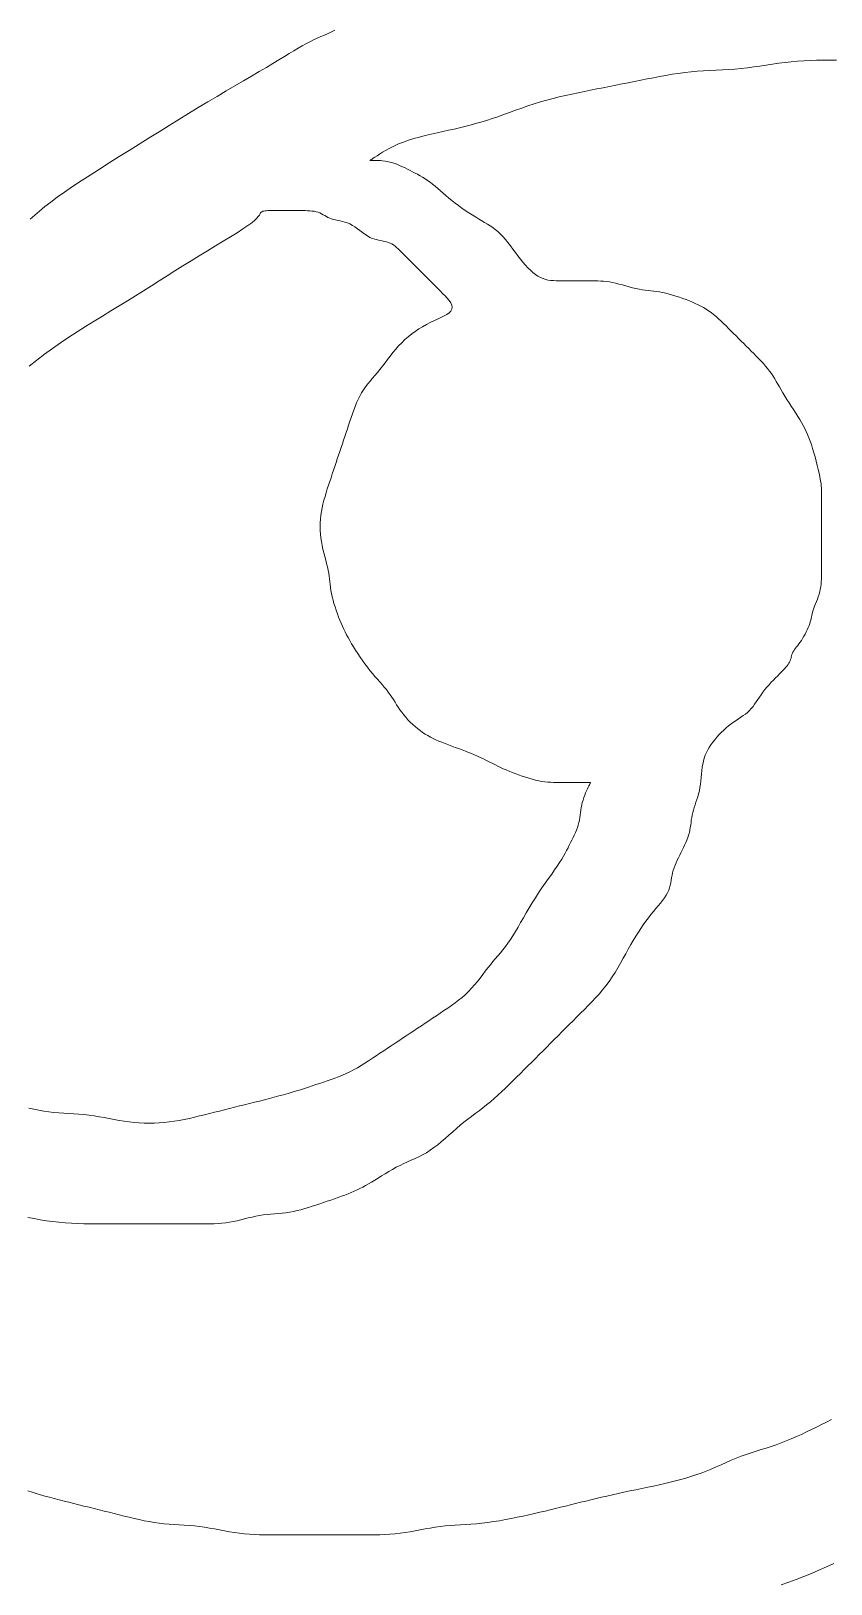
# Model space of a CAD drawing. Header units: millimetres. Extents: x 0 to 1137, y 0 to 1211.
# Drawn here: x 499.13 to 516.79, y 423.39 to 457.68 of the extents above; entities that cross this region are included whole.
import ezdxf

# ---------------------------------------------------------------- set-up
doc = ezdxf.new("R2010")
doc.units = ezdxf.units.MM
doc.layers.add('gravure_rouge', color=1, linetype='Continuous')

msp = doc.modelspace()

# ---------------------------------------------------------------- linework, layer by layer
at = {"layer": 'gravure_rouge', "lineweight": 0}
for points in [[(505.843, 457.705), (505.769, 457.668), (505.692, 457.632), (505.613, 457.597), (505.533, 457.562), (505.451, 457.527), (505.369, 457.489), (505.286, 457.45), (505.202, 457.406), (505.117, 457.359), (505.029, 457.307), (504.935, 457.251), (504.834, 457.19), (504.725, 457.122), (504.605, 457.049), (504.473, 456.97), (504.328, 456.883), (504.171, 456.79), (504.002, 456.691), (503.823, 456.586), (503.635, 456.477), (503.44, 456.362), (503.239, 456.243), (503.033, 456.12), (502.824, 455.994), (502.612, 455.865), (502.397, 455.733), (502.179, 455.599), (501.961, 455.463), (501.74, 455.326), (501.519, 455.188), (501.298, 455.049), (501.077, 454.911), (500.858, 454.774), (500.643, 454.638), (500.435, 454.505), (500.235, 454.375), (500.046, 454.25), (499.871, 454.13), (499.71, 454.016), (499.566, 453.908), (499.437, 453.807), (499.319, 453.71), (499.212, 453.619), (499.111, 453.53)], [(499.064, 431.484), (499.198, 431.459), (499.334, 431.436), (499.471, 431.414), (499.609, 431.396), (499.747, 431.38), (499.885, 431.368), (500.023, 431.359), (500.16, 431.352), (500.296, 431.348), (500.43, 431.345), (500.562, 431.344), (500.692, 431.344), (500.818, 431.343), (500.941, 431.343), (501.061, 431.343), (501.18, 431.343), (501.298, 431.343), (501.416, 431.343), (501.534, 431.343), (501.655, 431.343), (501.778, 431.343), (501.904, 431.343), (502.032, 431.343), (502.161, 431.343), (502.29, 431.343), (502.417, 431.343), (502.541, 431.343), (502.661, 431.343), (502.775, 431.343), (502.882, 431.344), (502.984, 431.344), (503.08, 431.345), (503.172, 431.348), (503.26, 431.352), (503.346, 431.359), (503.43, 431.368), (503.513, 431.38), (503.596, 431.396), (503.68, 431.414), (503.763, 431.434), (503.846, 431.454), (503.929, 431.475), (504.012, 431.495), (504.095, 431.513), (504.178, 431.528), (504.261, 431.54), (504.344, 431.55), (504.427, 431.558), (504.51, 431.565), (504.593, 431.572), (504.677, 431.58), (504.76, 431.59), (504.843, 431.602), (504.926, 431.617), (505.009, 431.636), (505.092, 431.657), (505.175, 431.68), (505.258, 431.705), (505.341, 431.732), (505.424, 431.759), (505.507, 431.787), (505.59, 431.814), (505.673, 431.842), (505.755, 431.87), (505.835, 431.897), (505.914, 431.925), (505.99, 431.953), (506.064, 431.98), (506.135, 432.008), (506.203, 432.036), (506.268, 432.064), (506.331, 432.093), (506.394, 432.124), (506.456, 432.156), (506.519, 432.19), (506.584, 432.227), (506.652, 432.267), (506.723, 432.31), (506.797, 432.355), (506.873, 432.403), (506.952, 432.451), (507.032, 432.5), (507.114, 432.547), (507.197, 432.593), (507.28, 432.636), (507.363, 432.676), (507.446, 432.714), (507.529, 432.751), (507.612, 432.788), (507.695, 432.827), (507.778, 432.87), (507.861, 432.916), (507.944, 432.968), (508.027, 433.027), (508.111, 433.091), (508.194, 433.16), (508.277, 433.231), (508.36, 433.305), (508.443, 433.378), (508.526, 433.451), (508.609, 433.522), (508.692, 433.59), (508.775, 433.655), (508.858, 433.718), (508.941, 433.781), (509.024, 433.843), (509.108, 433.906), (509.191, 433.971), (509.274, 434.039), (509.357, 434.11), (509.44, 434.184), (509.523, 434.26), (509.606, 434.339), (509.689, 434.419), (509.772, 434.501), (509.855, 434.584), (509.938, 434.667), (510.021, 434.75), (510.105, 434.833), (510.188, 434.916), (510.271, 434.999), (510.354, 435.082), (510.437, 435.165), (510.52, 435.248), (510.603, 435.331), (510.686, 435.414), (510.769, 435.498), (510.852, 435.581), (510.935, 435.664), (511.018, 435.747), (511.101, 435.83), (511.185, 435.913), (511.268, 435.996), (511.351, 436.079), (511.433, 436.163), (511.515, 436.247), (511.595, 436.333), (511.674, 436.42), (511.751, 436.51), (511.824, 436.602), (511.895, 436.698), (511.963, 436.796), (512.028, 436.897), (512.089, 437), (512.149, 437.104), (512.207, 437.208), (512.264, 437.31), (512.32, 437.411), (512.375, 437.51), (512.431, 437.605), (512.486, 437.697), (512.542, 437.785), (512.597, 437.87), (512.652, 437.951), (512.708, 438.029), (512.763, 438.104), (512.819, 438.175), (512.874, 438.242), (512.928, 438.307), (512.981, 438.369), (513.031, 438.428), (513.077, 438.487), (513.12, 438.543), (513.157, 438.599), (513.188, 438.655), (513.212, 438.71), (513.231, 438.765), (513.246, 438.821), (513.257, 438.876), (513.267, 438.932), (513.276, 438.987), (513.286, 439.042), (513.299, 439.098), (513.314, 439.153), (513.333, 439.209), (513.354, 439.264), (513.377, 439.319), (513.402, 439.375), (513.428, 439.43), (513.456, 439.485), (513.483, 439.541), (513.511, 439.596), (513.538, 439.652), (513.564, 439.707), (513.589, 439.762), (513.613, 439.818), (513.634, 439.873), (513.652, 439.929), (513.668, 439.984), (513.68, 440.039), (513.69, 440.095), (513.698, 440.15), (513.705, 440.206), (513.712, 440.261), (513.72, 440.316), (513.729, 440.372), (513.742, 440.427), (513.757, 440.483), (513.775, 440.538), (513.795, 440.595), (513.815, 440.653), (513.836, 440.713), (513.856, 440.775), (513.874, 440.84), (513.889, 440.907), (513.902, 440.978), (513.911, 441.051), (513.919, 441.126), (513.926, 441.202), (513.933, 441.279), (513.941, 441.354), (513.951, 441.427), (513.963, 441.498), (513.979, 441.565), (513.998, 441.63), (514.02, 441.692), (514.046, 441.752), (514.076, 441.81), (514.109, 441.867), (514.145, 441.922), (514.185, 441.978), (514.228, 442.033), (514.274, 442.088), (514.323, 442.142), (514.374, 442.195), (514.427, 442.246), (514.481, 442.295), (514.536, 442.341), (514.591, 442.384), (514.646, 442.424), (514.701, 442.461), (514.755, 442.497), (514.808, 442.532), (514.859, 442.567), (514.908, 442.602), (514.954, 442.64), (514.997, 442.679), (515.037, 442.723), (515.074, 442.769), (515.11, 442.818), (515.145, 442.869), (515.18, 442.921), (515.215, 442.975), (515.253, 443.03), (515.292, 443.086), (515.336, 443.141), (515.381, 443.196), (515.429, 443.25), (515.477, 443.303), (515.525, 443.354), (515.573, 443.402), (515.619, 443.449), (515.662, 443.492), (515.702, 443.532), (515.738, 443.569), (515.771, 443.603), (515.8, 443.635), (515.826, 443.665), (515.849, 443.694), (515.868, 443.723), (515.883, 443.75), (515.896, 443.778), (515.905, 443.806), (515.913, 443.833), (515.92, 443.861), (515.927, 443.889), (515.935, 443.916), (515.945, 443.944), (515.957, 443.972), (515.973, 444), (515.991, 444.028), (516.012, 444.057), (516.036, 444.087), (516.061, 444.119), (516.087, 444.154), (516.114, 444.19), (516.142, 444.23), (516.169, 444.273), (516.197, 444.319), (516.223, 444.367), (516.248, 444.415), (516.271, 444.463), (516.292, 444.511), (516.311, 444.556), (516.326, 444.6), (516.339, 444.64), (516.348, 444.677), (516.356, 444.713), (516.363, 444.747), (516.37, 444.782), (516.378, 444.818), (516.388, 444.855), (516.4, 444.895), (516.416, 444.938), (516.434, 444.984), (516.453, 445.033), (516.474, 445.084), (516.495, 445.137), (516.514, 445.191), (516.533, 445.246), (516.548, 445.301), (516.56, 445.357), (516.569, 445.412), (516.576, 445.467), (516.58, 445.523), (516.583, 445.578), (516.584, 445.634), (516.585, 445.689), (516.585, 445.744), (516.585, 445.8), (516.585, 445.855), (516.585, 445.91), (516.585, 445.966), (516.585, 446.021), (516.585, 446.077), (516.585, 446.132), (516.585, 446.187), (516.585, 446.243), (516.585, 446.298), (516.585, 446.354), (516.585, 446.409), (516.585, 446.464), (516.585, 446.52), (516.585, 446.575), (516.585, 446.63), (516.585, 446.686), (516.585, 446.741), (516.585, 446.797), (516.585, 446.852), (516.585, 446.907), (516.585, 446.963), (516.585, 447.018), (516.585, 447.074), (516.585, 447.129), (516.585, 447.184), (516.585, 447.238), (516.585, 447.291), (516.585, 447.342), (516.585, 447.39), (516.585, 447.437), (516.585, 447.48), (516.585, 447.52), (516.584, 447.558), (516.583, 447.597), (516.58, 447.637), (516.576, 447.68), (516.569, 447.729), (516.56, 447.785), (516.548, 447.849), (516.532, 447.923), (516.514, 448.005), (516.493, 448.094), (516.469, 448.186), (516.444, 448.28), (516.418, 448.373), (516.391, 448.464), (516.363, 448.551), (516.336, 448.63), (516.307, 448.705), (516.278, 448.775), (516.248, 448.841), (516.216, 448.906), (516.182, 448.971), (516.145, 449.037), (516.105, 449.104), (516.062, 449.175), (516.016, 449.249), (515.969, 449.324), (515.92, 449.4), (515.872, 449.476), (515.824, 449.551), (515.779, 449.624), (515.736, 449.695), (515.696, 449.763), (515.658, 449.827), (515.623, 449.889), (515.588, 449.949), (515.553, 450.007), (515.518, 450.064), (515.48, 450.12), (515.44, 450.175), (515.397, 450.231), (515.351, 450.286), (515.302, 450.341), (515.251, 450.397), (515.198, 450.452), (515.144, 450.508), (515.089, 450.563), (515.034, 450.618), (514.979, 450.674), (514.923, 450.729), (514.868, 450.785), (514.812, 450.84), (514.757, 450.895), (514.702, 450.951), (514.646, 451.006), (514.591, 451.061), (514.536, 451.117), (514.48, 451.172), (514.425, 451.226), (514.369, 451.278), (514.314, 451.329), (514.259, 451.378), (514.203, 451.424), (514.148, 451.468), (514.092, 451.508), (514.036, 451.544), (513.98, 451.579), (513.922, 451.611), (513.862, 451.641), (513.8, 451.67), (513.735, 451.698), (513.668, 451.726), (513.597, 451.754), (513.524, 451.781), (513.448, 451.807), (513.372, 451.832), (513.296, 451.856), (513.221, 451.877), (513.148, 451.895), (513.077, 451.911), (513.009, 451.923), (512.944, 451.933), (512.881, 451.941), (512.819, 451.948), (512.756, 451.955), (512.693, 451.963), (512.628, 451.972), (512.56, 451.985), (512.489, 452), (512.416, 452.018), (512.341, 452.038), (512.265, 452.058), (512.189, 452.079), (512.113, 452.099), (512.04, 452.117), (511.969, 452.132), (511.902, 452.145), (511.837, 452.154), (511.773, 452.16), (511.711, 452.165), (511.648, 452.167), (511.585, 452.169), (511.52, 452.169), (511.452, 452.169), (511.381, 452.169), (511.308, 452.169), (511.233, 452.169), (511.157, 452.169), (511.081, 452.169), (511.006, 452.169), (510.932, 452.169), (510.861, 452.169), (510.794, 452.169), (510.729, 452.17), (510.667, 452.173), (510.608, 452.178), (510.55, 452.187), (510.493, 452.2), (510.437, 452.219), (510.381, 452.243), (510.326, 452.274), (510.271, 452.312), (510.215, 452.355), (510.16, 452.405), (510.105, 452.459), (510.049, 452.518), (509.994, 452.582), (509.938, 452.649), (509.883, 452.72), (509.828, 452.793), (509.772, 452.867), (509.717, 452.94), (509.661, 453.012), (509.606, 453.08), (509.551, 453.145), (509.495, 453.203), (509.44, 453.255), (509.384, 453.302), (509.327, 453.344), (509.269, 453.383), (509.209, 453.421), (509.147, 453.458), (509.083, 453.495), (509.015, 453.535), (508.944, 453.579), (508.871, 453.625), (508.796, 453.674), (508.72, 453.725), (508.644, 453.777), (508.569, 453.831), (508.495, 453.886), (508.424, 453.942), (508.357, 453.997), (508.292, 454.052), (508.23, 454.106), (508.171, 454.159), (508.113, 454.21), (508.056, 454.258), (508, 454.305), (507.944, 454.348), (507.889, 454.388), (507.834, 454.425), (507.778, 454.459), (507.723, 454.491), (507.667, 454.521), (507.612, 454.55), (507.557, 454.579), (507.501, 454.606), (507.446, 454.634), (507.391, 454.661), (507.335, 454.687), (507.28, 454.712), (507.224, 454.736), (507.169, 454.757), (507.114, 454.775), (507.058, 454.791), (507.003, 454.803), (506.949, 454.812), (506.896, 454.819), (506.846, 454.823), (506.799, 454.826), (506.757, 454.827), (506.72, 454.828), (506.689, 454.828), (506.665, 454.828), (506.646, 454.828), (506.633, 454.828), (506.624, 454.828), (506.619, 454.828), (506.616, 454.828), (506.615, 454.828), (506.615, 454.828), (506.615, 454.828), (506.617, 454.829), (506.621, 454.832), (506.629, 454.837), (506.642, 454.846), (506.662, 454.859), (506.689, 454.877), (506.726, 454.902), (506.773, 454.933), (506.829, 454.969), (506.895, 455.01), (506.97, 455.054), (507.054, 455.1), (507.146, 455.146), (507.246, 455.191), (507.354, 455.234), (507.468, 455.274), (507.587, 455.311), (507.711, 455.345), (507.838, 455.377), (507.967, 455.407), (508.096, 455.437), (508.224, 455.465), (508.351, 455.493), (508.474, 455.52), (508.594, 455.548), (508.713, 455.578), (508.831, 455.608), (508.948, 455.64), (509.067, 455.674), (509.188, 455.711), (509.311, 455.751), (509.437, 455.794), (509.566, 455.84), (509.698, 455.887), (509.832, 455.936), (509.968, 455.984), (510.105, 456.031), (510.243, 456.077), (510.381, 456.12), (510.52, 456.16), (510.658, 456.197), (510.797, 456.231), (510.935, 456.263), (511.074, 456.294), (511.212, 456.323), (511.351, 456.351), (511.489, 456.379), (511.628, 456.406), (511.766, 456.434), (511.905, 456.462), (512.043, 456.489), (512.182, 456.517), (512.32, 456.545), (512.458, 456.573), (512.597, 456.6), (512.735, 456.628), (512.874, 456.655), (513.012, 456.681), (513.151, 456.706), (513.289, 456.73), (513.428, 456.751), (513.566, 456.769), (513.705, 456.785), (513.843, 456.797), (513.982, 456.807), (514.12, 456.815), (514.259, 456.822), (514.397, 456.829), (514.536, 456.837), (514.674, 456.846), (514.812, 456.859), (514.951, 456.874), (515.089, 456.892), (515.228, 456.912), (515.366, 456.933), (515.505, 456.953), (515.643, 456.973), (515.782, 456.991), (515.92, 457.006), (516.059, 457.019), (516.198, 457.028), (516.338, 457.034), (516.479, 457.039), (516.622, 457.041), (516.767, 457.043), (516.914, 457.043)], [(499.087, 450.281), (499.258, 450.416), (499.43, 450.547), (499.606, 450.677), (499.784, 450.803), (499.966, 450.926), (500.15, 451.046), (500.336, 451.163), (500.522, 451.278), (500.709, 451.392), (500.895, 451.504), (501.079, 451.615), (501.261, 451.726), (501.439, 451.837), (501.615, 451.948), (501.789, 452.058), (501.963, 452.169), (502.136, 452.28), (502.31, 452.391), (502.486, 452.502), (502.664, 452.612), (502.845, 452.723), (503.026, 452.832), (503.204, 452.939), (503.375, 453.042), (503.535, 453.139), (503.682, 453.23), (503.811, 453.314), (503.92, 453.388), (504.005, 453.452), (504.07, 453.507), (504.117, 453.553), (504.15, 453.591), (504.173, 453.622), (504.19, 453.647), (504.202, 453.667), (504.215, 453.683), (504.231, 453.695), (504.25, 453.705), (504.272, 453.711), (504.298, 453.715), (504.327, 453.718), (504.36, 453.72), (504.397, 453.72), (504.437, 453.72), (504.48, 453.72), (504.525, 453.72), (504.573, 453.72), (504.621, 453.72), (504.669, 453.72), (504.717, 453.72), (504.763, 453.72), (504.806, 453.72), (504.846, 453.72), (504.883, 453.72), (504.919, 453.72), (504.953, 453.72), (504.988, 453.72), (505.024, 453.72), (505.061, 453.72), (505.101, 453.72), (505.144, 453.72), (505.19, 453.72), (505.237, 453.718), (505.286, 453.715), (505.334, 453.711), (505.382, 453.705), (505.427, 453.695), (505.47, 453.683), (505.51, 453.668), (505.548, 453.65), (505.583, 453.63), (505.618, 453.609), (505.653, 453.589), (505.688, 453.569), (505.726, 453.551), (505.766, 453.535), (505.809, 453.523), (505.855, 453.513), (505.904, 453.504), (505.955, 453.494), (506.008, 453.482), (506.062, 453.468), (506.117, 453.449), (506.172, 453.425), (506.227, 453.394), (506.283, 453.358), (506.338, 453.318), (506.394, 453.277), (506.449, 453.236), (506.504, 453.196), (506.56, 453.16), (506.615, 453.129), (506.67, 453.105), (506.725, 453.086), (506.779, 453.072), (506.832, 453.06), (506.883, 453.05), (506.932, 453.041), (506.978, 453.031), (507.021, 453.019), (507.061, 453.003), (507.099, 452.984), (507.134, 452.961), (507.169, 452.935), (507.204, 452.906), (507.239, 452.873), (507.277, 452.837), (507.317, 452.797), (507.36, 452.754), (507.406, 452.708), (507.455, 452.659), (507.506, 452.608), (507.559, 452.555), (507.613, 452.501), (507.668, 452.446), (507.723, 452.391), (507.778, 452.335), (507.834, 452.28), (507.889, 452.225), (507.944, 452.169), (508, 452.114), (508.055, 452.058), (508.111, 452.003), (508.166, 451.948), (508.221, 451.892), (508.274, 451.838), (508.322, 451.783), (508.364, 451.731), (508.398, 451.68), (508.42, 451.631), (508.43, 451.585), (508.424, 451.542), (508.402, 451.502), (508.365, 451.464), (508.315, 451.429), (508.254, 451.394), (508.184, 451.359), (508.108, 451.323), (508.027, 451.286), (507.944, 451.246), (507.861, 451.203), (507.779, 451.156), (507.697, 451.106), (507.617, 451.052), (507.538, 450.995), (507.461, 450.935), (507.388, 450.871), (507.317, 450.803), (507.249, 450.732), (507.185, 450.659), (507.123, 450.584), (507.063, 450.508), (507.005, 450.432), (506.948, 450.356), (506.892, 450.283), (506.837, 450.212), (506.781, 450.145), (506.726, 450.08), (506.672, 450.016), (506.62, 449.954), (506.569, 449.891), (506.52, 449.828), (506.474, 449.763), (506.43, 449.695), (506.391, 449.624), (506.354, 449.55), (506.319, 449.474), (506.287, 449.395), (506.257, 449.315), (506.228, 449.233), (506.2, 449.151), (506.172, 449.068), (506.144, 448.984), (506.117, 448.901), (506.089, 448.818), (506.061, 448.735), (506.034, 448.652), (506.006, 448.569), (505.978, 448.486), (505.95, 448.403), (505.923, 448.32), (505.895, 448.237), (505.867, 448.154), (505.84, 448.071), (505.812, 447.987), (505.784, 447.904), (505.757, 447.821), (505.729, 447.738), (505.701, 447.655), (505.674, 447.572), (505.648, 447.489), (505.623, 447.406), (505.599, 447.323), (505.578, 447.24), (505.56, 447.157), (505.544, 447.074), (505.532, 446.991), (505.523, 446.907), (505.518, 446.824), (505.517, 446.741), (505.518, 446.658), (505.523, 446.575), (505.532, 446.492), (505.544, 446.409), (505.56, 446.326), (505.578, 446.243), (505.597, 446.162), (505.618, 446.081), (505.639, 446.003), (505.658, 445.926), (505.677, 445.852), (505.692, 445.781), (505.704, 445.714), (505.714, 445.649), (505.722, 445.585), (505.729, 445.523), (505.736, 445.46), (505.744, 445.397), (505.754, 445.332), (505.766, 445.264), (505.781, 445.193), (505.8, 445.12), (505.821, 445.045), (505.844, 444.969), (505.869, 444.893), (505.896, 444.818), (505.923, 444.744), (505.95, 444.673), (505.978, 444.606), (506.006, 444.541), (506.035, 444.477), (506.066, 444.415), (506.098, 444.353), (506.132, 444.289), (506.169, 444.224), (506.209, 444.156), (506.252, 444.086), (506.298, 444.012), (506.347, 443.937), (506.398, 443.861), (506.451, 443.785), (506.505, 443.71), (506.56, 443.637), (506.615, 443.566), (506.67, 443.498), (506.725, 443.434), (506.779, 443.372), (506.832, 443.312), (506.883, 443.254), (506.932, 443.197), (506.978, 443.141), (507.021, 443.086), (507.061, 443.03), (507.099, 442.975), (507.134, 442.92), (507.169, 442.864), (507.204, 442.809), (507.239, 442.753), (507.277, 442.698), (507.317, 442.643), (507.36, 442.587), (507.406, 442.532), (507.455, 442.478), (507.506, 442.426), (507.559, 442.375), (507.613, 442.326), (507.668, 442.28), (507.723, 442.236), (507.778, 442.197), (507.834, 442.16), (507.891, 442.125), (507.949, 442.093), (508.009, 442.063), (508.071, 442.034), (508.135, 442.006), (508.203, 441.978), (508.274, 441.95), (508.347, 441.923), (508.422, 441.895), (508.498, 441.867), (508.574, 441.839), (508.649, 441.812), (508.723, 441.784), (508.794, 441.756), (508.861, 441.729), (508.926, 441.701), (508.988, 441.673), (509.048, 441.646), (509.106, 441.618), (509.162, 441.59), (509.218, 441.563), (509.274, 441.535), (509.329, 441.507), (509.385, 441.479), (509.442, 441.452), (509.5, 441.424), (509.56, 441.396), (509.622, 441.369), (509.686, 441.341), (509.754, 441.313), (509.825, 441.286), (509.898, 441.258), (509.973, 441.232), (510.049, 441.207), (510.125, 441.184), (510.2, 441.163), (510.274, 441.144), (510.345, 441.129), (510.412, 441.116), (510.477, 441.107), (510.541, 441.101), (510.603, 441.096), (510.665, 441.094), (510.729, 441.092), (510.794, 441.092), (510.861, 441.092), (510.932, 441.092), (511.005, 441.092), (511.077, 441.092), (511.148, 441.092), (511.215, 441.092), (511.277, 441.092), (511.332, 441.092), (511.378, 441.092), (511.415, 441.092), (511.442, 441.092), (511.462, 441.092), (511.475, 441.092), (511.483, 441.092), (511.487, 441.092), (511.489, 441.092), (511.489, 441.092), (511.489, 441.092), (511.489, 441.091), (511.487, 441.088), (511.485, 441.082), (511.48, 441.074), (511.474, 441.061), (511.464, 441.042), (511.452, 441.018), (511.437, 440.987), (511.419, 440.95), (511.399, 440.908), (511.378, 440.861), (511.358, 440.811), (511.338, 440.758), (511.32, 440.704), (511.305, 440.649), (511.292, 440.593), (511.283, 440.538), (511.275, 440.482), (511.268, 440.427), (511.261, 440.372), (511.253, 440.316), (511.243, 440.261), (511.231, 440.206), (511.215, 440.15), (511.197, 440.095), (511.176, 440.039), (511.152, 439.984), (511.127, 439.929), (511.101, 439.873), (511.074, 439.818), (511.046, 439.762), (511.018, 439.707), (510.99, 439.65), (510.959, 439.592), (510.926, 439.532), (510.89, 439.467), (510.849, 439.399), (510.803, 439.325), (510.751, 439.245), (510.692, 439.159), (510.628, 439.067), (510.559, 438.969), (510.488, 438.867), (510.414, 438.762), (510.34, 438.654), (510.268, 438.544), (510.197, 438.433), (510.129, 438.322), (510.065, 438.213), (510.003, 438.105), (509.943, 437.999), (509.885, 437.897), (509.828, 437.8), (509.772, 437.707), (509.717, 437.621), (509.661, 437.541), (509.606, 437.467), (509.551, 437.397), (509.495, 437.33), (509.44, 437.265), (509.384, 437.2), (509.329, 437.135), (509.274, 437.067), (509.218, 436.996), (509.162, 436.923), (509.106, 436.847), (509.048, 436.771), (508.988, 436.695), (508.926, 436.62), (508.861, 436.547), (508.794, 436.476), (508.723, 436.408), (508.649, 436.344), (508.572, 436.282), (508.494, 436.222), (508.413, 436.164), (508.332, 436.107), (508.249, 436.052), (508.166, 435.996), (508.083, 435.941), (508, 435.885), (507.917, 435.83), (507.834, 435.774), (507.751, 435.719), (507.667, 435.664), (507.584, 435.608), (507.501, 435.553), (507.418, 435.498), (507.335, 435.442), (507.252, 435.387), (507.169, 435.331), (507.086, 435.276), (507.003, 435.221), (506.92, 435.165), (506.837, 435.11), (506.754, 435.055), (506.67, 435), (506.587, 434.946), (506.504, 434.893), (506.421, 434.842), (506.338, 434.793), (506.255, 434.747), (506.172, 434.704), (506.089, 434.664), (506.006, 434.627), (505.923, 434.593), (505.84, 434.561), (505.757, 434.53), (505.673, 434.501), (505.59, 434.473), (505.507, 434.445), (505.424, 434.418), (505.341, 434.39), (505.256, 434.362), (505.17, 434.334), (505.083, 434.307), (504.993, 434.279), (504.901, 434.251), (504.806, 434.224), (504.707, 434.196), (504.606, 434.168), (504.501, 434.141), (504.395, 434.113), (504.287, 434.085), (504.177, 434.057), (504.067, 434.03), (503.956, 434.002), (503.846, 433.974), (503.735, 433.947), (503.624, 433.919), (503.513, 433.891), (503.403, 433.864), (503.292, 433.836), (503.181, 433.808), (503.07, 433.781), (502.96, 433.753), (502.849, 433.726), (502.738, 433.699), (502.627, 433.674), (502.516, 433.651), (502.406, 433.63), (502.295, 433.611), (502.184, 433.596), (502.073, 433.584), (501.963, 433.575), (501.852, 433.57), (501.741, 433.568), (501.63, 433.57), (501.519, 433.575), (501.409, 433.584), (501.298, 433.596), (501.187, 433.611), (501.076, 433.629), (500.966, 433.649), (500.855, 433.67), (500.744, 433.69), (500.633, 433.71), (500.522, 433.728), (500.412, 433.744), (500.301, 433.756), (500.19, 433.766), (500.079, 433.773), (499.969, 433.781), (499.858, 433.788), (499.747, 433.796), (499.636, 433.805), (499.525, 433.817), (499.415, 433.833), (499.304, 433.852), (499.193, 433.875), (499.082, 433.901)], [(516.806, 427.023), (516.696, 426.968), (516.585, 426.912), (516.474, 426.857), (516.363, 426.802), (516.253, 426.748), (516.142, 426.696), (516.031, 426.645), (515.92, 426.596), (515.809, 426.549), (515.699, 426.506), (515.588, 426.466), (515.477, 426.429), (515.366, 426.393), (515.256, 426.359), (515.145, 426.324), (515.034, 426.288), (514.923, 426.251), (514.812, 426.211), (514.702, 426.168), (514.591, 426.122), (514.48, 426.075), (514.369, 426.026), (514.259, 425.978), (514.148, 425.93), (514.037, 425.885), (513.926, 425.842), (513.815, 425.802), (513.704, 425.765), (513.592, 425.731), (513.479, 425.699), (513.363, 425.668), (513.246, 425.639), (513.126, 425.611), (513.003, 425.583), (512.877, 425.555), (512.748, 425.528), (512.618, 425.5), (512.486, 425.472), (512.355, 425.445), (512.224, 425.417), (512.095, 425.389), (511.969, 425.362), (511.846, 425.334), (511.726, 425.306), (511.609, 425.279), (511.494, 425.251), (511.38, 425.223), (511.268, 425.195), (511.157, 425.168), (511.046, 425.14), (510.935, 425.112), (510.824, 425.085), (510.712, 425.057), (510.598, 425.029), (510.483, 425.002), (510.366, 424.974), (510.246, 424.946), (510.123, 424.919), (509.997, 424.891), (509.868, 424.864), (509.737, 424.837), (509.606, 424.812), (509.475, 424.789), (509.344, 424.768), (509.215, 424.749), (509.089, 424.734), (508.966, 424.722), (508.846, 424.712), (508.729, 424.704), (508.614, 424.697), (508.5, 424.69), (508.388, 424.682), (508.277, 424.672), (508.166, 424.66), (508.055, 424.645), (507.944, 424.627), (507.834, 424.607), (507.723, 424.586), (507.612, 424.566), (507.501, 424.546), (507.391, 424.528), (507.28, 424.512), (507.169, 424.5), (507.058, 424.491), (506.947, 424.484), (506.837, 424.48), (506.726, 424.477), (506.615, 424.476), (506.504, 424.475), (506.394, 424.475), (506.283, 424.475), (506.172, 424.475), (506.061, 424.475), (505.95, 424.475), (505.84, 424.475), (505.729, 424.475), (505.618, 424.475), (505.507, 424.475), (505.397, 424.475), (505.286, 424.475), (505.175, 424.475), (505.064, 424.475), (504.953, 424.475), (504.843, 424.475), (504.732, 424.475), (504.621, 424.475), (504.51, 424.475), (504.4, 424.476), (504.289, 424.477), (504.178, 424.48), (504.067, 424.484), (503.956, 424.491), (503.846, 424.5), (503.735, 424.512), (503.624, 424.528), (503.513, 424.546), (503.403, 424.566), (503.292, 424.586), (503.181, 424.607), (503.07, 424.627), (502.96, 424.645), (502.849, 424.66), (502.738, 424.672), (502.627, 424.682), (502.516, 424.69), (502.406, 424.697), (502.295, 424.704), (502.184, 424.712), (502.073, 424.722), (501.963, 424.734), (501.852, 424.749), (501.741, 424.768), (501.63, 424.789), (501.519, 424.812), (501.409, 424.837), (501.298, 424.864), (501.187, 424.891), (501.076, 424.919), (500.966, 424.946), (500.855, 424.974), (500.744, 425.002), (500.633, 425.029), (500.522, 425.057), (500.412, 425.085), (500.301, 425.112), (500.19, 425.14), (500.079, 425.168), (499.969, 425.195), (499.86, 425.223), (499.752, 425.251), (499.645, 425.279), (499.541, 425.306), (499.439, 425.334), (499.341, 425.362), (499.245, 425.389), (499.153, 425.417), (499.062, 425.445)], [(515.694, 423.372), (515.863, 423.432), (516.03, 423.494), (516.197, 423.559), (516.363, 423.626), (516.529, 423.697), (516.694, 423.77), (516.856, 423.844)]]:
    msp.add_lwpolyline(points, dxfattribs=at)

doc.saveas('drawing.dxf')
